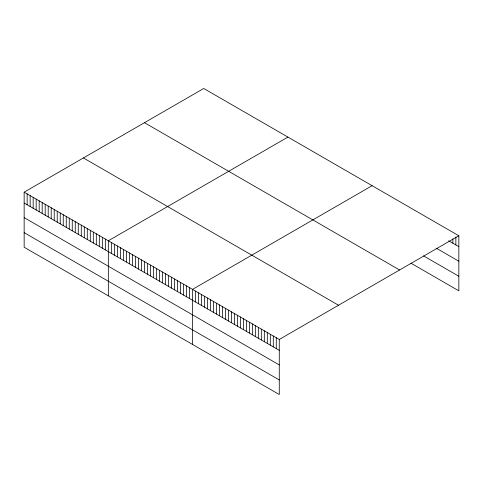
<?xml version="1.0" encoding="UTF-8"?>
<svg xmlns="http://www.w3.org/2000/svg" width="483" height="483" viewBox="0 0 483 483"><rect width="100%" height="100%" fill="white"/><g stroke="black" fill="none" stroke-linecap="round" stroke-linejoin="round"><path stroke-width="0.72" d="M24.15 192.162L279.271 339.452L279.271 394.52L24.15 247.23L24.15 192.162L203.729 88.48L458.85 235.77L458.85 290.838L410.991 263.211M287.922 137.087L108.337 240.763L108.337 295.837M372.109 185.689L192.53 289.371L192.53 344.439M279.271 339.452L458.85 235.77M448.683 240.782L458.85 246.65M436.119 248.111L458.85 261.237M423.555 255.881L458.85 276.258M144.471 122.694L399.586 269.985M83.414 157.947L338.529 305.238M24.15 203.041L279.271 350.332M24.15 217.622L279.271 364.913M24.15 232.649L279.271 379.94M455.861 236.948L455.861 244.923M452.867 238.844L452.867 243.197M276.276 337.726L276.276 348.605M273.287 335.999L273.287 346.879M270.293 334.272L270.293 345.152M267.304 332.546L267.304 343.425M264.316 330.819L264.316 341.698M261.321 329.092L261.321 339.972M258.333 327.365L258.333 338.245M255.338 325.639L255.338 336.518M252.349 323.912L252.349 334.791M249.361 322.185L249.361 333.065M246.366 320.452L246.366 331.338M243.378 318.726L243.378 329.611M240.383 316.999L240.383 327.885M237.394 315.272L237.394 326.158M234.4 313.545L234.4 324.431M231.411 311.819L231.411 322.704M228.423 310.092L228.423 320.978M225.428 308.365L225.428 319.251M222.44 306.639L222.44 317.524M219.445 304.912L219.445 315.797M216.456 303.185L216.456 314.071M213.468 301.458L213.468 312.344M210.473 299.732L210.473 310.611M207.485 298.005L207.485 308.885M204.49 296.278L204.49 307.158M201.502 294.552L201.502 305.431M198.513 292.825L198.513 303.704M195.518 291.098L195.518 301.978M189.523 287.639L189.523 298.518M186.516 285.9L186.516 296.779M183.51 284.161L183.51 295.047M180.503 282.428L180.503 293.308M177.496 280.689L177.496 291.575M174.49 278.957L174.49 289.836M171.483 277.218L171.483 288.103M168.476 275.485L168.476 286.365M165.47 273.746L165.47 284.632M162.463 272.014L162.463 282.893M159.456 270.275L159.456 281.16M156.45 268.542L156.45 279.422M153.443 266.803L153.443 277.689M150.436 265.07L150.436 275.95M147.43 263.332L147.43 274.211M144.423 261.599L144.423 272.478M141.416 259.86L141.416 270.74M138.404 258.127L138.404 269.007M135.397 256.388L135.397 267.268M132.39 254.656L132.39 265.535M129.384 252.917L129.384 263.796M126.377 251.184L126.377 262.064M123.37 249.445L123.37 260.325M120.364 247.707L120.364 258.592M117.357 245.974L117.357 256.853M114.35 244.235L114.35 255.121M111.344 242.502L111.344 253.382M105.33 239.031L105.33 249.91M102.324 237.292L102.324 248.177M99.317 235.559L99.317 246.439M96.31 233.82L96.31 244.706M93.304 232.088L93.304 242.967M90.297 230.349L90.297 241.234M87.29 228.616L87.29 239.496M84.284 226.877L84.284 237.757M81.277 225.144L81.277 236.024M78.27 223.406L78.27 234.285M75.263 221.673L75.263 232.552M72.257 219.934L72.257 230.814M69.25 218.201L69.25 229.081M66.243 216.462L66.243 227.342M63.237 214.724L63.237 225.609M60.23 212.991L60.23 223.871M57.223 211.252L57.223 222.138M54.217 209.519L54.217 220.399M51.21 207.781L51.21 218.666M48.203 206.048L48.203 216.927M45.197 204.309L45.197 215.195M42.19 202.576L42.19 213.456M39.183 200.837L39.183 211.723M36.177 199.105L36.177 209.984M33.17 197.366L33.17 208.251M30.163 195.633L30.163 206.513M27.157 193.894L27.157 204.774"/></g></svg>
